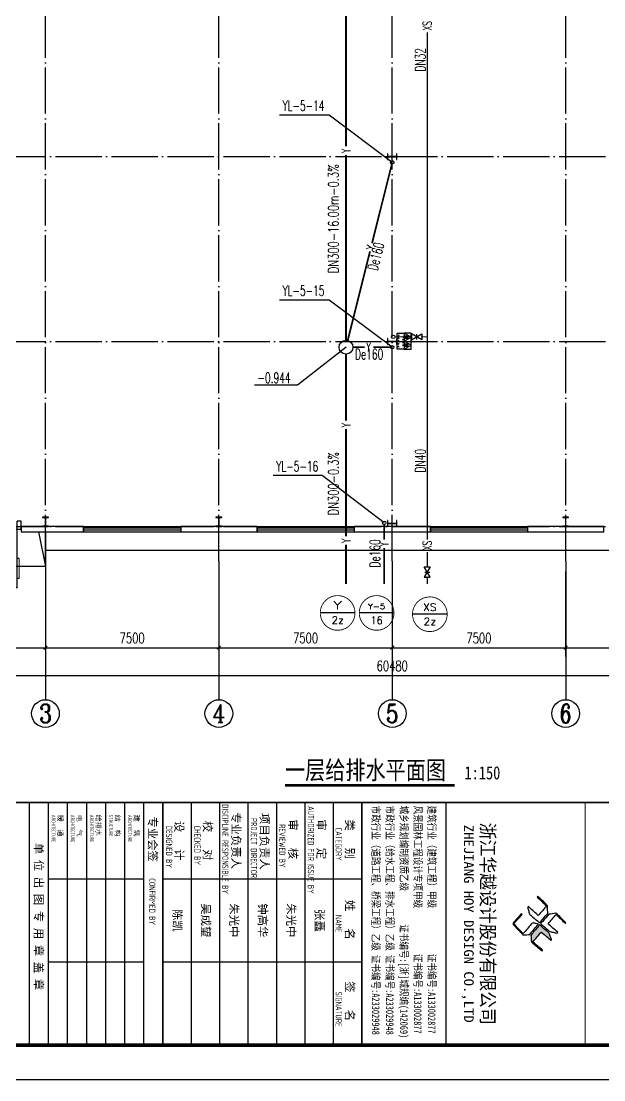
# Model space of a CAD drawing. Extents: x 14033796 to 29392202, y -1365078 to -465345.
# Drawn here: x 14709916 to 14735116, y -730593 to -684783 of the extents above; entities that cross this region are included whole.
import ezdxf
from ezdxf.enums import TextEntityAlignment as Align

# ---------------------------------------------------------------- set-up
doc = ezdxf.new("R2010")
doc.units = 0
doc.header["$LTSCALE"] = 1000
doc.header["$MEASUREMENT"] = 0
doc.linetypes.add('DOTE', pattern=[2.42, 2, -0.2, 0.02, -0.2])
for name, color, linetype in [('AXIS', 3, 'Continuous'), ('AXIS_TEXT', 7, 'Continuous'), ('COLUMN', 2, 'Continuous'), ('DIM_SYMB', 3, 'Continuous'), ('DIM_消防', 3, 'Continuous'), ('DIM_雨水', 3, 'Continuous'), ('DOTE', 8, 'DOTE'), ('EQUIP_消防', 7, 'Continuous'), ('PIPE-消防', 1, 'Continuous'), ('PIPE-雨水', 4, 'Continuous'), ('PUB_TEXT', 7, 'Continuous'), ('PUB_TITLE', 4, 'Continuous'), ('TEXT_消防', 7, 'Continuous'), ('TEXT_雨水', 7, 'Continuous'), ('TK', 4, 'Continuous'), ('TWT_LEAD', 3, 'Continuous'), ('TWT_TEXT', 7, 'Continuous'), ('VALVE_消防', 7, 'Continuous'), ('VPIPE-消防', 1, 'Continuous'), ('VPIPE-雨水', 4, 'Continuous'), ('WALL-PARAPET', 6, 'Continuous'), ('WELL_雨水', 4, 'Continuous'), ('WINDOW', 4, 'Continuous')]:
    doc.layers.add(name, color=color, linetype=linetype)
doc.styles.add('-宋体', font='', dxfattribs={"width": 0.8})
doc.styles.add('_TCH_AXIS', font='COMPLEX', dxfattribs={"bigfont": 'GBCBIG'})
doc.styles.add('_TCH_DIM', font='SIMPLEX', dxfattribs={"bigfont": 'GBCBIG'})
doc.styles.add('_TCH_DIM_T3', font='SIMPLEX', dxfattribs={"width": 0.705882, "bigfont": 'GBCBIG'})
doc.styles.add('_TWT_CIRCLE', font='COMPLEX', dxfattribs={"width": 1.1, "height": 3, "bigfont": 'HZTXT'})
doc.styles.add('_TWT_PIPEDN', font='SIMPLEX', dxfattribs={"width": 0.8, "height": 3, "bigfont": 'HZTXT'})
doc.styles.add('_TWT_PIPETEXT', font='COMPLEX', dxfattribs={"width": 0.8, "height": 2.5, "bigfont": 'HZTXT'})
doc.styles.add('_TWT_SERIAL', font='COMPLEX', dxfattribs={"width": 0.8, "height": 3, "bigfont": 'HZTXT'})
doc.styles.add('COMPLEX', font='COMPLEX')
doc.styles.add('HT', font='simhei.ttf', dxfattribs={"width": 0.8})
doc.styles.add('TSSD_REIN', font='tssdeng.shx', dxfattribs={"width": 0.7, "bigfont": 'tssdchn.shx'})
doc.styles.add('YAYA', font='', dxfattribs={"width": 0.8, "height": 1})
doc.styles.add('图签宋体', font='', dxfattribs={"height": 300})
doc.styles.add('图签黑体', font='simhei.ttf', dxfattribs={"height": 550})
doc.styles.get('-宋体').set_extended_font_data('SimSun')
doc.styles.get('YAYA').set_extended_font_data('SimSun')
doc.styles.get('图签宋体').set_extended_font_data('NSimSun')
doc.dimstyles.new('_TCH_ARCH&&150', dxfattribs={"dimtxt": 446.25, "dimasz": 150, "dimexe": 375, "dimexo": 450, "dimgap": 189.375, "dimtad": 1, "dimdec": 0, "dimzin": 0, "dimdsep": 46, "dimtxsty": '_TCH_DIM_T3', "dimblk": 'ARCHTICK', "dimcen": 0.09, "dimclrt": 7, "dimazin": 2, "dimtfac": 1, "dimtdec": 0, "dimtix": 1, "dimtmove": 2, "dimatfit": 3, "dimfxl": 0, "dimtolj": 1, "dimtzin": 0, "dimarcsym": 0})

# ---------------------------------------------------------------- blocks, each defined once
blk = doc.blocks.new('A$C797E1D2B')
at = {"layer": 'COLUMN'}
h = blk.add_hatch(color=256, dxfattribs=at)
h.paths.add_polyline_path([(125, 400), (250, 400), (250, 388), (130, 388), (130, 200), (125, 200)])
h.paths.add_polyline_path([(0, 400), (125, 400), (125, 200), (120, 200), (120, 388), (0, 388)])
h.paths.add_polyline_path([(0, 12), (120, 12), (120, 200), (125, 200), (125, 0), (0, 0)])
h.paths.add_polyline_path([(125, 200), (130, 200), (130, 12), (250, 12), (250, 0), (125, 0)])
blk.add_lwpolyline([(250, 0), (250, 12), (130, 12), (130, 388), (250, 388), (250, 400), (0, 400), (0, 388), (120, 388), (120, 12), (0, 12), (0, 0)], close=True, dxfattribs=at)
blk = doc.blocks.new('消防软管卷盘')
blk.add_lwpolyline([(4963954, 151899), (4963954, 150312), (4964641, 150312), (4964641, 151899)], close=True)
for points, const_width in [([(4964134, 151704), (4964482, 151704)], 1), ([(4964134, 151566), (4964482, 151566)], 1), ([(4964134, 151428), (4964482, 151428)], 1), ([(4964134, 151290), (4964482, 151290)], 1), ([(4964134, 151152), (4964482, 151152)], 1), ([(4964134, 151014), (4964482, 151014)], 0.1), ([(4964134, 150876), (4964482, 150876)], 1), ([(4964134, 150738), (4964482, 150738)], 1), ([(4964150, 150600), (4964499, 150600)], 1), ([(4964150, 150462), (4964499, 150462)], 1)]:
    blk.add_lwpolyline(points, dxfattribs=dict(const_width=const_width))
for centre, start, end in [((4964134, 151636), 90, 270), ((4964134, 151360), 90, 270), ((4964134, 151084), 90, 270), ((4964134, 150808), 90, 270), ((4964482, 151498), 270, 90), ((4964482, 151222), 270, 90), ((4964482, 150946), 270, 90), ((4964499, 150670), 270, 90), ((4964150, 150532), 90, 270)]:
    blk.add_arc(centre, 69, start, end)
blk = doc.blocks.new('$TwtSys$00000546')
h = blk.add_hatch()
h.set_pattern_fill('ANSI31', color=256, scale=200, style=0)
h.set_pattern_definition([(45, (-38543.802, -6670.83), (-17.67767, 17.67767), [])])
h.paths.add_polyline_path([(-65, 174), (65, 174), (65, 44), (-65, 44)])
for points in [[(0, 344), (-198, 0), (198, 0)], [(-65, 174), (65, 174), (65, 44), (-65, 44)]]:
    blk.add_lwpolyline(points, close=True)
blk = doc.blocks.new('92623')
blk.add_lwpolyline([(8910066, 83014), (8909273, 83014), (8909273, 82670), (8910066, 82670)], close=True)
at = {"xscale": -0.5, "yscale": 0.5, "zscale": 0.5, "rotation": 89.99999999998747}
blk.add_blockref('消防软管卷盘', (8985223, 2565334), dxfattribs=at)
at = {"layer": 'EQUIP_消防', "rotation": 180}
for p in [(8909471, 83014), (8909868, 83014)]:
    blk.add_blockref('$TwtSys$00000546', p, dxfattribs=at)
blk = doc.blocks.new('A$C053D6479')
at = {"layer": 'PUB_TITLE'}
h = blk.add_hatch(color=256, dxfattribs=at)
h.dxf.hatch_style = 1
edge = h.paths.add_edge_path()
edge.add_spline(control_points=[(1026, 827), (1105, 920), (1188, 1008), (1266, 1102)], knot_values=[13, 13, 13, 13, 14, 14, 14, 14], degree=3, periodic=0)
edge.add_spline(control_points=[(1266, 1102), (1258, 1111), (1249, 1119), (1239, 1116)], knot_values=[12, 12, 12, 12, 13, 13, 13, 13], degree=3, periodic=0)
edge.add_spline(control_points=[(1239, 1116), (1210, 1107), (1179, 1092), (1144, 1077)], knot_values=[11, 11, 11, 11, 12, 12, 12, 12], degree=3, periodic=0)
edge.add_spline(control_points=[(1144, 1077), (1109, 1063), (1069, 1053), (1047, 1038)], knot_values=[10, 10, 10, 10, 11, 11, 11, 11], degree=3, periodic=0)
edge.add_spline(control_points=[(1047, 1038), (1028, 1026), (1007, 992), (991, 972)], knot_values=[9, 9, 9, 9, 10, 10, 10, 10], degree=3, periodic=0)
edge.add_spline(control_points=[(991, 972), (942, 913), (899, 868), (849, 810)], knot_values=[8, 8, 8, 8, 9, 9, 9, 9], degree=3, periodic=0)
edge.add_spline(control_points=[(849, 810), (842, 801), (822, 776), (822, 775)], knot_values=[7, 7, 7, 7, 8, 8, 8, 8], degree=3, periodic=0)
edge.add_spline(control_points=[(822, 775), (823, 771), (848, 752), (859, 744)], knot_values=[6, 6, 6, 6, 7, 7, 7, 7], degree=3, periodic=0)
edge.add_spline(control_points=[(859, 744), (949, 670), (1035, 592), (1122, 521)], knot_values=[5, 5, 5, 5, 6, 6, 6, 6], degree=3, periodic=0)
edge.add_spline(control_points=[(1122, 521), (1153, 527), (1185, 530), (1217, 533)], knot_values=[4, 4, 4, 4, 5, 5, 5, 5], degree=3, periodic=0)
edge.add_spline(control_points=[(1217, 533), (1246, 535), (1293, 532), (1316, 542)], knot_values=[3, 3, 3, 3, 4, 4, 4, 4], degree=3, periodic=0)
edge.add_spline(control_points=[(1316, 542), (1327, 547), (1338, 565), (1349, 579)], knot_values=[2, 2, 2, 2, 3, 3, 3, 3], degree=3, periodic=0)
edge.add_spline(control_points=[(1349, 579), (1423, 670), (1507, 759), (1572, 848)], knot_values=[1, 1, 1, 1, 2, 2, 2, 2], degree=3, periodic=0)
edge.add_spline(control_points=[(1572, 848), (1564, 852), (1561, 861), (1551, 862)], knot_values=[0, 0, 0, 0, 1, 1, 1, 1], degree=3, periodic=0)
edge.add_spline(control_points=[(1551, 862), (1469, 769), (1393, 671), (1310, 579)], knot_values=[15, 15, 15, 15, 16, 16, 16, 16], degree=3, periodic=0)
edge.add_spline(control_points=[(1310, 579), (1216, 662), (1118, 742), (1026, 827)], knot_values=[14, 14, 14, 14, 15, 15, 15, 15], degree=3, periodic=0)
at = {"layer": 'TK'}
for points, knots in [([(1031, 1298), (1066, 1286), (1054, 1262), (1045, 1224), (1036, 1188), (1031, 1158), (1024, 1121), (1020, 1104), (1017, 1085), (1012, 1071), (1004, 1052), (976, 1026), (956, 1003), (906, 946), (866, 899), (814, 839), (806, 829), (789, 806), (787, 806), (777, 804), (728, 856), (719, 864), (651, 922), (580, 978), (514, 1036), (509, 1106), (488, 1176), (479, 1247), (570, 1343), (663, 1436), (758, 1526), (764, 1523), (768, 1518), (774, 1515), (693, 1422), (599, 1343), (520, 1249), (607, 1171), (698, 1096), (789, 1021), (874, 1109), (950, 1206), (1031, 1298)], [0, 0, 0, 0, 1, 1, 1, 2, 2, 2, 3, 3, 3, 4, 4, 4, 5, 5, 5, 6, 6, 6, 7, 7, 7, 8, 8, 8, 9, 9, 9, 10, 10, 10, 11, 11, 11, 12, 12, 12, 13, 13, 13, 14, 14, 14, 14]), ([(555, 949), (624, 891), (699, 833), (760, 773), (689, 691), (614, 604), (539, 517), (529, 505), (516, 487), (506, 482), (492, 475), (469, 472), (452, 467), (416, 456), (383, 448), (342, 438), (323, 433), (297, 422), (293, 440), (291, 452), (313, 470), (322, 480), (400, 566), (477, 652), (553, 736), (460, 815), (366, 894), (270, 970), (183, 883), (101, 791), (16, 703), (-18, 714), (9, 735), (28, 755), (103, 838), (192, 930), (266, 1005), (319, 1009), (387, 1005), (442, 1007), (456, 1008), (472, 1011), (485, 1007), (507, 1000), (534, 967), (555, 949)], [0, 0, 0, 0, 1, 1, 1, 2, 2, 2, 3, 3, 3, 4, 4, 4, 5, 5, 5, 6, 6, 6, 7, 7, 7, 8, 8, 8, 9, 9, 9, 10, 10, 10, 11, 11, 11, 12, 12, 12, 13, 13, 13, 14, 14, 14, 15, 15, 15, 15]), ([(1551, 862), (1561, 861), (1564, 852), (1572, 848), (1507, 759), (1423, 670), (1349, 579), (1338, 565), (1327, 547), (1316, 542), (1293, 532), (1246, 535), (1217, 533), (1185, 530), (1153, 527), (1122, 521), (1035, 592), (949, 670), (859, 744), (848, 752), (823, 771), (822, 775), (822, 776), (842, 801), (849, 810), (899, 868), (942, 913), (991, 972), (1007, 992), (1028, 1026), (1047, 1038), (1069, 1053), (1109, 1063), (1144, 1077), (1179, 1092), (1210, 1107), (1239, 1116), (1249, 1119), (1258, 1111), (1266, 1102), (1188, 1008), (1105, 920), (1026, 827), (1118, 742), (1216, 662), (1310, 579), (1393, 671), (1469, 769), (1551, 862)], [0, 0, 0, 0, 1, 1, 1, 2, 2, 2, 3, 3, 3, 4, 4, 4, 5, 5, 5, 6, 6, 6, 7, 7, 7, 8, 8, 8, 9, 9, 9, 10, 10, 10, 11, 11, 11, 12, 12, 12, 13, 13, 13, 14, 14, 14, 15, 15, 15, 16, 16, 16, 16]), ([(1097, 490), (1100, 425), (1106, 361), (1107, 294), (1018, 207), (925, 121), (830, 33), (818, 21), (800, 0), (787, 0), (768, -1), (725, 49), (712, 60), (662, 103), (616, 143), (568, 186), (545, 207), (518, 224), (499, 250), (501, 259), (511, 261), (516, 267), (609, 192), (696, 111), (785, 33), (883, 118), (977, 208), (1070, 298), (992, 373), (892, 456), (803, 534), (791, 544), (768, 561), (766, 569), (761, 588), (776, 634), (780, 655), (785, 690), (788, 721), (795, 746), (897, 661), (998, 576), (1097, 490)], [0, 0, 0, 0, 1, 1, 1, 2, 2, 2, 3, 3, 3, 4, 4, 4, 5, 5, 5, 6, 6, 6, 7, 7, 7, 8, 8, 8, 9, 9, 9, 10, 10, 10, 11, 11, 11, 12, 12, 12, 13, 13, 13, 14, 14, 14, 14])]:
    blk.add_open_spline(points, degree=3, knots=knots, dxfattribs=at)
blk = doc.blocks.new('GeYuanFrame_42705131', base_point=(20.09, 4.53))
at = {"layer": 'PUB_TITLE'}
for points in [[(1013.09, 235.33), (1013.09, 292.73)], [(1037.09, 235.33), (1037.09, 292.73)], [(1013.09, 202.33), (1013.09, 229.83)], [(1037.09, 202.33), (1037.09, 229.83)]]:
    blk.add_lwpolyline(points, dxfattribs=at)
at = {"layer": 'TK'}
for p, q in [((991.09, 316.93), (1061.09, 316.93)), ((991.09, 284.53), (1061.09, 284.53)), ((991.09, 276.33), (1061.09, 276.33)), ((991.09, 268.13), (1061.09, 268.13)), ((991.09, 259.93), (1061.09, 259.93)), ((991.09, 251.73), (1061.09, 251.73)), ((991.09, 243.53), (1061.09, 243.53)), ((991.09, 235.33), (1061.09, 235.33)), ((991.09, 235.33), (1061.09, 235.33))]:
    blk.add_line(p, q, dxfattribs=at)
blk.add_lwpolyline([(20.09, 4.53), (20.09, 598.53), (1071.09, 598.53), (1071.09, 4.53)], close=True, dxfattribs=at)
at = {"layer": 'TK', "const_width": 1}
blk.add_lwpolyline([(45.09, 588.53), (1061.09, 588.53), (1061.09, 14.53), (45.09, 14.53)], close=True, dxfattribs=at)
at = {"layer": 'TK'}
for points, const_width in [([(991.09, 588.53), (991.09, 14.53)], 0.4), ([(991.09, 357.14), (1061.09, 357.14)], 0.35), ([(991.09, 292.73), (1061.09, 292.73)], 0.35), ([(991.09, 292.73), (1061.09, 292.73)], 0.35), ([(991.09, 235.33), (1061.09, 235.33)], 0.35), ([(991.09, 202.33), (1061.09, 202.33)], 0.35)]:
    blk.add_lwpolyline(points, dxfattribs=dict(at, const_width=const_width))
for points in [[(991.09, 292.73), (1061.09, 292.73)], [(991.09, 235.33), (1061.09, 235.33)], [(991.09, 229.83), (1061.09, 229.83)], [(991.09, 224.33), (1061.09, 224.33)], [(991.09, 218.83), (1061.09, 218.83)], [(991.09, 213.33), (1061.09, 213.33)], [(991.09, 207.83), (1061.09, 207.83)], [(991.09, 202.33), (1061.09, 202.33)], [(991.09, 196.83), (1061.09, 196.83)]]:
    blk.add_lwpolyline(points, dxfattribs=at)
at = {"layer": 'PUB_TITLE', "xscale": 0.01000000000021828, "yscale": 0.01000000000021828, "zscale": 0.01}
blk.add_blockref('A$C053D6479', (1018.19, 336.27), dxfattribs=at)
at = {"layer": 'TK'}
for s, height, style, width, p in [('浙江华越设计股份有限公司', 3.96, 'HT', 0.9, (1026.07, 329.16)), ('ZHEJIANG HOY DESIGN CO.,LTD', 2.8, '图签黑体', 1.11, (1026.06, 323.29))]:
    blk.add_text(s, height=height, dxfattribs=dict(at, style=style, width=width)).set_placement(p, align=Align.MIDDLE)
for s, height, style, width, p in [('建筑行业（建筑工程）甲级           证书编号:A133002877', 2.2, '-宋体', 0.8, (992, 311.83)), ('风景园林工程设计专项甲级           证书编号:A133002877', 2.2, '-宋体', 0.8, (992, 307.81)), ('城乡规划编制资质乙级        证书编号:[浙]城规编(142069)', 2.2, '-宋体', 0.8, (992, 303.82)), ('市政行业（给水工程、排水工程）乙级 证书编号:A233029948', 2.2, '-宋体', 0.8, (992, 299.74)), ('市政行业（道路工程、桥梁工程）乙级 证书编号:A233029948', 2.2, '-宋体', 0.8, (992, 295.69)), ('CATEGORY', 1.8, 'TSSD_REIN', 0.7, (998.32, 285.17)), ('NAME', 1.8, 'TSSD_REIN', 0.7, (1023.51, 285.17)), ('SIGNATURE', 1.8, 'TSSD_REIN', 0.7, (1045.66, 285.17)), ('AUTHORIZED FOR ISSUE BY', 1.8, 'TSSD_REIN', 0.7, (992.12, 277.17)), ('REVIEWED BY', 1.8, 'TSSD_REIN', 0.7, (997.36, 268.91)), ('PROJECT DIRECTOR', 1.8, 'TSSD_REIN', 0.7, (995.55, 260.74)), ('DISCIPLINE RESPONSIBLE BY', 1.8, 'TSSD_REIN', 0.7, (991.57, 252.48)), ('CHECKED BY', 1.8, 'TSSD_REIN', 0.7, (997.75, 244.44)), ('DESIGNED BY', 1.8, 'TSSD_REIN', 0.7, (997.76, 236.27)), ('CONFIRMED BY', 1.8, 'TSSD_REIN', 0.7, (1012.94, 231.42)), ('ARCHITECTURE', 1.08, 'TSSD_REIN', 0.7, (994.65, 225.34)), ('STRUCTURE', 1.08, 'TSSD_REIN', 0.7, (994.65, 219.84)), ('ARCHITECTURE', 1.08, 'TSSD_REIN', 0.7, (994.65, 214.34)), ('ARCHITECTURE', 1.08, 'TSSD_REIN', 0.7, (994.65, 208.84)), ('ARCHITECTURE', 1.08, 'TSSD_REIN', 0.7, (994.65, 203.34))]:
    blk.add_text(s, height=height, dxfattribs=dict(at, style=style, width=width)).set_placement(p)
at = {"layer": 'TK', "style": '图签宋体'}
for s, height, p in [('类   别', 2.4, (995.97, 288.09)), ('姓   名', 2.4, (1019.2, 288.09)), ('签   名', 2.4, (1042.68, 288.09)), ('审   定', 2.4, (995.97, 279.89)), ('审   核', 2.4, (995.97, 271.69)), ('项目负责人', 2.4, (994.13, 263.49)), ('专业负责人', 2.4, (993.89, 255.29)), ('校   对', 2.4, (996.38, 247.09)), ('设   计', 2.4, (996.36, 238.89)), ('专业会签', 2.4, (995.12, 231.24)), ('建  筑', 1.44, (994.61, 227.11)), ('结  构', 1.44, (994.61, 221.61)), ('给排水', 1.44, (994.61, 216.11)), ('电  气', 1.44, (994.61, 210.61)), ('暖  通', 1.44, (994.61, 205.11)), ('单 位 出 图 专 用 章 盖 章', 2.4, (1002.72, 198.35))]:
    blk.add_text(s, height=height, dxfattribs=at).set_placement(p)
at = {"layer": 'TK', "char_height": 2.4, "width": 24, "attachment_point": 5, "style": '图签宋体'}
for s, insert in [('张矗', (1025.09, 280.4)), ('朱光中', (1025.09, 272.23)), ('钟高华', (1025.09, 264.03)), ('朱光中', (1025.09, 255.76)), ('吴成望', (1025.09, 247.63)), ('陈凯', (1025.09, 239.43))]:
    blk.add_mtext(s, dxfattribs=dict(at, insert=insert))
blk = doc.blocks.new('$DorLib2D$00000011')
for p, q in [((-0.4667, 0.4709), (-0.4667, -0.0625)), ((-0.4667, 0.4709), (-0.4333, 0.4709)), ((-0.4333, 0.4709), (-0.4333, 0.0042)), ((0.4333, 0.4709), (0.4333, 0.0042)), ((0.4667, 0.4709), (0.4333, 0.4709)), ((0.4667, 0.4709), (0.4667, -0.0625)), ((-0.4833, 0.3962), (-0.4667, 0.3962)), ((-0.4167, 0.3962), (-0.4333, 0.3962)), ((0.4167, 0.3962), (0.4333, 0.3962)), ((0.4833, 0.3962), (0.4667, 0.3962)), ((-0.4833, 0.2346), (-0.4667, 0.2346)), ((-0.4167, 0.2346), (-0.4333, 0.2346)), ((0.4167, 0.2346), (0.4333, 0.2346)), ((0.4833, 0.2346), (0.4667, 0.2346)), ((-0.5, 0.0042), (-0.4333, 0.0042)), ((-0.5, 0.0042), (-0.5, -0.0625)), ((0.5, 0.0042), (0.4333, 0.0042)), ((0.5, 0.0042), (0.5, -0.0625)), ((-0.5, -0.0625), (-0.4667, -0.0625)), ((0.5, -0.0625), (0.4667, -0.0625))]:
    blk.add_line(p, q)
at = {"lineweight": 13}
for p, q in [((-0.4833, 0.3962), (-0.4833, 0.2346)), ((-0.4167, 0.3962), (-0.4167, 0.2346)), ((0.4167, 0.3962), (0.4167, 0.2346)), ((0.4833, 0.3962), (0.4833, 0.2346))]:
    blk.add_line(p, q, dxfattribs=at)
for centre, start, end in [((-0.4667, 0.0042), 0, 85.90396), ((0.4667, 0.0042), 94.09604, 180)]:
    blk.add_arc(centre, 0.4667, start, end, dxfattribs=at)
blk = doc.blocks.new('$TCHSYS$WIN2D')
for p, q in [((-0.5, 0.5), (0.5, 0.5)), ((-0.5, 0.5), (-0.5, -0.5)), ((0.5, 0.5), (0.5, -0.5)), ((0.5, 0.167), (-0.5, 0.167)), ((0.5, -0.167), (-0.5, -0.167)), ((-0.5, -0.5), (0.5, -0.5))]:
    blk.add_line(p, q)
blk = doc.blocks.new('_AXISO')
blk.add_circle((0, 0), 0.5)
at = {"layer": 'AXIS_TEXT', "style": 'COMPLEX', "width": 1.041667}
blk.add_attdef('A', text='', height=0.56, dxfattribs=at).set_placement((-0.25, -0.28), (0.25, -0.28), align=Align.FIT)
blk = doc.blocks.new('_ArchTick')
at = {"color": 0, "linetype": 'ByBlock', "const_width": 0.4}
blk.add_lwpolyline([(-0.5, -0.5), (0.5, 0.5)], dxfattribs=at)
blk = doc.blocks.new('*D63')
at = {"layer": 'AXIS', "color": 0, "lineweight": -2}
for p, q in [((14695726, -708593), (14695726, -713468)), ((14756206, -708593), (14756206, -713468)), ((14695726, -713093), (14756206, -713093))]:
    blk.add_line(p, q, dxfattribs=at)
at = {"layer": 'Defpoints', "color": 0}
for p in [(14695726, -708143), (14756206, -708143), (14756206, -713093)]:
    blk.add_point(p, dxfattribs=at)
at = {"layer": 'AXIS', "color": 0, "lineweight": -2, "xscale": 150, "yscale": 150, "zscale": 150, "rotation": 180}
blk.add_blockref('_ArchTick', (14695726, -713093), dxfattribs=at)
at = {"layer": 'AXIS', "color": 0, "lineweight": -2, "xscale": 150, "yscale": 150, "zscale": 150}
blk.add_blockref('_ArchTick', (14756206, -713093), dxfattribs=at)
at = {"layer": 'AXIS', "color": 7, "insert": (14725966, -712680), "char_height": 446.2, "attachment_point": 5, "style": '_TCH_DIM_T3'}
blk.add_mtext('\\A1;60480', dxfattribs=at)
blk = doc.blocks.new('*D66')
at = {"layer": 'AXIS', "color": 0, "lineweight": -2}
for p, q in [((14703466, -708593), (14703466, -712268)), ((14710966, -708593), (14710966, -712268)), ((14703466, -711893), (14710966, -711893))]:
    blk.add_line(p, q, dxfattribs=at)
at = {"layer": 'Defpoints', "color": 0}
for p in [(14703466, -708143), (14710966, -708143), (14710966, -711893)]:
    blk.add_point(p, dxfattribs=at)
at = {"layer": 'AXIS', "color": 0, "lineweight": -2, "xscale": 150, "yscale": 150, "zscale": 150, "rotation": 180}
blk.add_blockref('_ArchTick', (14703466, -711893), dxfattribs=at)
at = {"layer": 'AXIS', "color": 0, "lineweight": -2, "xscale": 150, "yscale": 150, "zscale": 150}
blk.add_blockref('_ArchTick', (14710966, -711893), dxfattribs=at)
at = {"layer": 'AXIS', "color": 7, "insert": (14707216, -711480), "char_height": 446.2, "attachment_point": 5, "style": '_TCH_DIM_T3'}
blk.add_mtext('\\A1;7500', dxfattribs=at)
blk = doc.blocks.new('*D67')
at = {"layer": 'AXIS', "color": 0, "lineweight": -2}
for p, q in [((14710966, -708593), (14710966, -712268)), ((14718466, -708593), (14718466, -712268)), ((14710966, -711893), (14718466, -711893))]:
    blk.add_line(p, q, dxfattribs=at)
at = {"layer": 'Defpoints', "color": 0}
for p in [(14710966, -708143), (14718466, -708143), (14718466, -711893)]:
    blk.add_point(p, dxfattribs=at)
at = {"layer": 'AXIS', "color": 0, "lineweight": -2, "xscale": 150, "yscale": 150, "zscale": 150, "rotation": 180}
blk.add_blockref('_ArchTick', (14710966, -711893), dxfattribs=at)
at = {"layer": 'AXIS', "color": 0, "lineweight": -2, "xscale": 150, "yscale": 150, "zscale": 150}
blk.add_blockref('_ArchTick', (14718466, -711893), dxfattribs=at)
at = {"layer": 'AXIS', "color": 7, "insert": (14714716, -711480), "char_height": 446.2, "attachment_point": 5, "style": '_TCH_DIM_T3'}
blk.add_mtext('\\A1;7500', dxfattribs=at)
blk = doc.blocks.new('*D68')
at = {"layer": 'AXIS', "color": 0, "lineweight": -2}
for p, q in [((14718466, -708593), (14718466, -712268)), ((14725966, -708593), (14725966, -712268)), ((14718466, -711893), (14725966, -711893))]:
    blk.add_line(p, q, dxfattribs=at)
at = {"layer": 'Defpoints', "color": 0}
for p in [(14718466, -708143), (14725966, -708143), (14725966, -711893)]:
    blk.add_point(p, dxfattribs=at)
at = {"layer": 'AXIS', "color": 0, "lineweight": -2, "xscale": 150, "yscale": 150, "zscale": 150, "rotation": 180}
blk.add_blockref('_ArchTick', (14718466, -711893), dxfattribs=at)
at = {"layer": 'AXIS', "color": 0, "lineweight": -2, "xscale": 150, "yscale": 150, "zscale": 150}
blk.add_blockref('_ArchTick', (14725966, -711893), dxfattribs=at)
at = {"layer": 'AXIS', "color": 7, "insert": (14722216, -711480), "char_height": 446.2, "attachment_point": 5, "style": '_TCH_DIM_T3'}
blk.add_mtext('\\A1;7500', dxfattribs=at)
blk = doc.blocks.new('*D69')
at = {"layer": 'AXIS', "color": 0, "lineweight": -2}
for p, q in [((14725966, -708593), (14725966, -712268)), ((14733466, -708593), (14733466, -712268)), ((14725966, -711893), (14733466, -711893))]:
    blk.add_line(p, q, dxfattribs=at)
at = {"layer": 'Defpoints', "color": 0}
for p in [(14725966, -708143), (14733466, -708143), (14733466, -711893)]:
    blk.add_point(p, dxfattribs=at)
at = {"layer": 'AXIS', "color": 0, "lineweight": -2, "xscale": 150, "yscale": 150, "zscale": 150, "rotation": 180}
blk.add_blockref('_ArchTick', (14725966, -711893), dxfattribs=at)
at = {"layer": 'AXIS', "color": 0, "lineweight": -2, "xscale": 150, "yscale": 150, "zscale": 150}
blk.add_blockref('_ArchTick', (14733466, -711893), dxfattribs=at)
at = {"layer": 'AXIS', "color": 7, "insert": (14729716, -711480), "char_height": 446.2, "attachment_point": 5, "style": '_TCH_DIM_T3'}
blk.add_mtext('\\A1;7500', dxfattribs=at)
blk = doc.blocks.new('*D70')
at = {"layer": 'AXIS', "color": 0, "lineweight": -2}
for p, q in [((14733466, -708593), (14733466, -712268)), ((14740966, -708593), (14740966, -712268)), ((14733466, -711893), (14740966, -711893))]:
    blk.add_line(p, q, dxfattribs=at)
at = {"layer": 'Defpoints', "color": 0}
for p in [(14733466, -708143), (14740966, -708143), (14740966, -711893)]:
    blk.add_point(p, dxfattribs=at)
at = {"layer": 'AXIS', "color": 0, "lineweight": -2, "xscale": 150, "yscale": 150, "zscale": 150, "rotation": 180}
blk.add_blockref('_ArchTick', (14733466, -711893), dxfattribs=at)
at = {"layer": 'AXIS', "color": 0, "lineweight": -2, "xscale": 150, "yscale": 150, "zscale": 150}
blk.add_blockref('_ArchTick', (14740966, -711893), dxfattribs=at)
at = {"layer": 'AXIS', "color": 7, "insert": (14737216, -711480), "char_height": 446.2, "attachment_point": 5, "style": '_TCH_DIM_T3'}
blk.add_mtext('\\A1;7500', dxfattribs=at)
blk = doc.blocks.new('$TWTSYS$00000187')
blk.add_circle((0, 0, 0), 0.5)
blk = doc.blocks.new('$VALVE$00000296')
for points in [[(-125, 72), (-125, -72), (125, 72), (125, -72), (-125, 72)], [(0, 60), (0, -64)]]:
    blk.add_lwpolyline(points)
for p in [(-125, 0), (125, 0)]:
    blk.add_point(p)

msp = doc.modelspace()

# ---------------------------------------------------------------- linework, layer by layer
at = {"color": 8, "ltscale": 0.5}
msp.add_line((14710666.1, -706882.5), (14710966.1, -708382.5), dxfattribs=at)
for points in [[(14710966.1, -706882.5), (14710966.1, -708382.5), (14703466.1, -708382.5), (14703466.1, -706882.5)], [(14740966.1, -707682.5), (14710966.1, -707682.5)]]:
    msp.add_lwpolyline(points, dxfattribs=at)
at = {"layer": 'AXIS'}
for p, q in [((14710966.1, -708142.5), (14710966.1, -714142.5)), ((14718466.1, -708142.5), (14718466.1, -714142.5)), ((14725966.1, -708142.5), (14725966.1, -714142.5)), ((14733466.1, -708142.5), (14733466.1, -714142.5))]:
    msp.add_line(p, q, dxfattribs=at)
at = {"layer": 'DIM_SYMB', "const_width": 105}
msp.add_lwpolyline([(14721328.6, -717850.9), (14728669.8, -717850.9)], dxfattribs=at)
at = {"layer": 'DIM_消防'}
for p, q in [((14724352.7, -710389.3), (14722852.7, -710389.3)), ((14726039.2, -710389.3), (14724539.2, -710389.3)), ((14728341, -710444.8), (14726841, -710444.8))]:
    msp.add_line(p, q, dxfattribs=at)
at = {"layer": 'DIM_消防', "const_width": 37.5}
for points in [[(14724352.7, -710389.3, 1), (14722852.7, -710389.3, 1)], [(14726039.2, -710389.3, 1), (14724539.2, -710389.3, 1)], [(14728341, -710444.8, 1), (14726841, -710444.8, 1)]]:
    msp.add_lwpolyline(points, format="xyb", close=True, dxfattribs=at)
at = {"layer": 'DIM_雨水'}
for p, q in [((14723235.7, -688848.8), (14721084.5, -688848.8)), ((14725966.1, -690892.5, 3000), (14723235.7, -688848.8)), ((14723235.7, -696848.8, 3000), (14721084.5, -696848.8, 3000)), ((14725966.1, -698892.5, 6000), (14723235.7, -696848.8, 3000)), ((14722940.4, -704448.8), (14720816.6, -704448.8)), ((14725615.7, -706492.5), (14722940.4, -704448.8))]:
    msp.add_line(p, q, dxfattribs=at)
at = {"layer": 'DOTE'}
for p, q in [((14710966.1, -708142.5), (14710966.1, -585142.5)), ((14718466.1, -708142.5), (14718466.1, -585142.5)), ((14725966.1, -708142.5), (14725966.1, -585142.5)), ((14733466.1, -708142.5), (14733466.1, -585142.5)), ((14694466.1, -690642.5), (14757466.1, -690642.5)), ((14694466.1, -698642.5), (14757466.1, -698642.5)), ((14694466.1, -706642.5), (14757466.1, -706642.5))]:
    msp.add_line(p, q, dxfattribs=at)
at = {"layer": 'PIPE-消防', "linetype": 'Continuous', "ltscale": 0.75, "const_width": 52.5}
for points in [[(14727479.3, -685266.7), (14727479.3, -698440.5)], [(14726082.1, -698440.5), (14726791.4, -698440.5)], [(14727241.4, -698440.5), (14727479.3, -698440.5)], [(14727479.3, -698440.5), (14727479.3, -707213)], [(14727479.3, -707751.5), (14727479.3, -708393.1)], [(14727479.3, -708843.1), (14727479.3, -709132.4)]]:
    msp.add_lwpolyline(points, dxfattribs=at)
at = {"layer": 'PIPE-雨水', "linetype": 'Continuous', "ltscale": 0.75, "const_width": 75}
for points in [[(14723966.1, -683192.5), (14723966.1, -690200.4)], [(14723966.1, -690567.6), (14723966.1, -698592.5)], [(14725092.3, -694387.7), (14725948, -690965.3)], [(14724038.9, -698601.5), (14725003.3, -694743.9)], [(14723966.1, -699192.5), (14723966.1, -702066.3)], [(14723966.1, -702433.5), (14723966.1, -707067.4)], [(14725615.7, -706567.5), (14725615.7, -707217.2)], [(14723966.1, -707434.6), (14723966.1, -709132.4)], [(14725615.7, -707584.4), (14725615.7, -709132.4)]]:
    msp.add_lwpolyline(points, dxfattribs=at)
at = {"layer": 'PIPE-雨水', "linetype": 'Continuous', "ltscale": 1.5, "const_width": 75}
for points in [[(14724775, -698892.5), (14724266.1, -698892.5)], [(14725891.1, -698892.5), (14725142.1, -698892.5)]]:
    msp.add_lwpolyline(points, dxfattribs=at)
at = {"layer": 'TWT_LEAD'}
for p, q in [((14723966.1, -698892.5), (14721864.6, -700531.1)), ((14721864.6, -700531.1), (14720003.2, -700531.1))]:
    msp.add_line(p, q, dxfattribs=at)
at = {"layer": 'VPIPE-消防', "linetype": 'Continuous'}
msp.add_circle((14726007.1, -698440.5), 75, dxfattribs=at)
at = {"layer": 'VPIPE-雨水', "linetype": 'Continuous'}
for centre in [(14725966.1, -690892.5), (14725966.1, -698892.5), (14725615.7, -706492.5)]:
    msp.add_circle(centre, 75, dxfattribs=at)
at = {"layer": 'WALL-PARAPET'}
for p, q in [((14712616.1, -706642.5), (14709916.1, -706642.5)), ((14709916.1, -706642.5), (14709916.1, -706882.5)), ((14712616.1, -706882.5), (14712616.1, -706642.5)), ((14720116.1, -706642.5), (14716816.1, -706642.5)), ((14716816.1, -706642.5), (14716816.1, -706882.5)), ((14720116.1, -706882.5), (14720116.1, -706642.5)), ((14727616.1, -706642.5), (14724316.1, -706642.5)), ((14724316.1, -706642.5), (14724316.1, -706882.5)), ((14727616.1, -706882.5), (14727616.1, -706642.5)), ((14735116.1, -706642.5), (14731816.1, -706642.5)), ((14731816.1, -706642.5), (14731816.1, -706882.5)), ((14735116.1, -706882.5), (14735116.1, -706642.5)), ((14709916.1, -706882.5), (14712616.1, -706882.5)), ((14716816.1, -706882.5), (14720116.1, -706882.5)), ((14724316.1, -706882.5), (14727616.1, -706882.5)), ((14731816.1, -706882.5), (14735116.1, -706882.5))]:
    msp.add_line(p, q, dxfattribs=at)

# ---------------------------------------------------------------- block references
for name, p, xscale, yscale, zscale, rotation in [('GeYuanFrame_42705131', (14681416.1, -572942.5), 150, 150, 150, 270), ('92623', (14799699.3, -8556960.8), 0.882, 0.882, 0.882, 90)]:
    msp.add_blockref(name, p, dxfattribs=dict(xscale=xscale, yscale=yscale, zscale=zscale, rotation=rotation))
for p, rotation in [((14725766.1, -690517.5), 270), ((14725766.1, -698517.5), 270), ((14711091.1, -706242.5), 180), ((14718591.1, -706242.5), 180), ((14733591.1, -706242.5), 180), ((14725766.1, -706392.5), 270)]:
    msp.add_blockref('A$C797E1D2B', p, dxfattribs=dict(rotation=rotation))
at = {"layer": 'AXIS'}
ref = msp.add_blockref('_AXISO', (14710966.1, -714742.5), dxfattribs=dict(at, xscale=1200, yscale=1200, zscale=1200))
ref.add_attrib('A', '3', dxfattribs={"layer": 'AXIS_TEXT', "ltscale": 0.5, "height": 798.8, "style": '_TCH_AXIS'}).set_placement((14710699.9, -715141.9), (14711232.4, -715141.9), align=Align.FIT)
ref = msp.add_blockref('_AXISO', (14718466.1, -714742.5), dxfattribs=dict(at, xscale=1200, yscale=1200, zscale=1200))
ref.add_attrib('A', '4', dxfattribs={"layer": 'AXIS_TEXT', "ltscale": 0.5, "height": 781.2, "style": '_TCH_AXIS', "width": 0.9375}).set_placement((14718187.1, -715133.1), (14718745.1, -715133.1), align=Align.FIT)
ref = msp.add_blockref('_AXISO', (14725966.1, -714742.5), dxfattribs=dict(at, xscale=1200, yscale=1200, zscale=1200))
ref.add_attrib('A', '5', dxfattribs={"layer": 'AXIS_TEXT', "ltscale": 0.5, "height": 798.8, "style": '_TCH_AXIS'}).set_placement((14725699.9, -715141.9), (14726232.4, -715141.9), align=Align.FIT)
ref = msp.add_blockref('_AXISO', (14733466.1, -714742.5), dxfattribs=dict(at, xscale=1200, yscale=1200, zscale=1200))
ref.add_attrib('A', '6', dxfattribs={"layer": 'AXIS_TEXT', "ltscale": 0.5, "height": 816.3, "style": '_TCH_AXIS', "width": 0.928571}).set_placement((14733213.5, -715150.6), (14733718.8, -715150.6), align=Align.FIT)
at = {"layer": 'VALVE_消防', "xscale": 1.8, "yscale": 1.8, "zscale": 1.8}
msp.add_blockref('$VALVE$00000296', (14727016.4, -698440.5), dxfattribs=at)
at = {"layer": 'VALVE_消防', "xscale": -1.8, "yscale": -1.8, "zscale": 1.8, "rotation": 270}
msp.add_blockref('$VALVE$00000296', (14727479.3, -708618.1), dxfattribs=at)
at = {"layer": 'WELL_雨水', "xscale": 600, "yscale": 600, "zscale": 600, "rotation": 90}
msp.add_blockref('$TWTSYS$00000187', (14723966.1, -698892.5), dxfattribs=at)
at = {"layer": 'WINDOW'}
for name, p, xscale, yscale, zscale in [('$DorLib2D$00000011', (14707216.1, -706762.5), 5400, -5400, 5400), ('$TCHSYS$WIN2D', (14714716.1, -706762.5), 4200, 240, 4200), ('$TCHSYS$WIN2D', (14722216.1, -706762.5), 4200, 240, 4200), ('$TCHSYS$WIN2D', (14729716.1, -706762.5), 4200, 240, 4200)]:
    msp.add_blockref(name, p, dxfattribs=dict(at, xscale=xscale, yscale=yscale, zscale=zscale))

# ---------------------------------------------------------------- texts
at = {"layer": 'DIM_消防', "color": 7, "style": '_TWT_CIRCLE'}
for s, height, p, p2 in [('Y', 372.7, (14723417.2, -710247.7), (14723788.2, -710247.7)), ('Y-5', 232, (14724918.5, -710221.3), (14725659.8, -710221.3)), ('XS', 317.96, (14727307.8, -710294.2), (14727874.1, -710294.2)), ('2z', 325.4, (14723330, -710864), (14723875.4, -710864)), ('16', 336.64, (14725033.5, -710873.3), (14725544.9, -710873.3)), ('2z', 325.4, (14727318.3, -710919.5), (14727863.7, -710919.5))]:
    msp.add_text(s, height=height, dxfattribs=at).set_placement(p, p2, align=Align.FIT)
at = {"layer": 'PUB_TEXT', "style": 'YAYA', "width": 0.8}
for s, height, p in [('一层给排水平面图', 797.47, (14721328.6, -717588.1)), ('1:150', 569.62, (14729089.8, -717592.5))]:
    msp.add_text(s, height=height, dxfattribs=at).set_placement(p)
at = {"layer": 'TEXT_消防', "style": '_TWT_PIPETEXT', "width": 0.64}
for p in [(14727666.8, -685191.7), (14727666.8, -707676.5)]:
    msp.add_text('XS', height=375, rotation=90, dxfattribs=at).set_placement(p)
at = {"layer": 'TEXT_消防', "linetype": 'Continuous', "style": '_TWT_PIPEDN', "width": 0.64}
for s, p in [('DN32', (14727404.3, -686971)), ('DN40', (14727404.3, -704314.4))]:
    msp.add_text(s, height=450, rotation=90, dxfattribs=at).set_placement(p)
at = {"layer": 'TEXT_雨水', "style": '_TWT_PIPETEXT', "width": 0.64}
for rotation, p in [(90, (14724153.6, -690492.6)), (75.96376, (14725203.4, -694716.6)), (90, (14724153.6, -702358.5)), (90, (14724153.6, -707359.6)), (90, (14725803.2, -707509.4))]:
    msp.add_text('Y', height=375, rotation=rotation, dxfattribs=at).set_placement(p)
at = {"layer": 'TEXT_雨水', "linetype": 'Continuous', "style": '_TWT_PIPEDN', "width": 0.64}
for rotation, p in [(75.96376, (14725327.5, -695611.9)), (90, (14725440.7, -708422.7))]:
    msp.add_text('De160', height=450, rotation=rotation, dxfattribs=at).set_placement(p)
msp.add_text('De160', height=450, dxfattribs=at).set_placement((14724355.9, -699417.5))
at = {"layer": 'TEXT_雨水', "style": '_TWT_PIPETEXT', "width": 0.64}
msp.add_text('Y', height=375, dxfattribs=at).set_placement((14724850, -699080))
at = {"layer": 'TWT_TEXT', "style": '_TWT_SERIAL', "width": 0.64}
for s, p in [('YL-5-14', (14721219.5, -688668.8)), ('YL-5-15', (14721219.5, -696668.8, 3000)), ('-0.944', (14720138.2, -700441.1)), ('YL-5-16', (14720951.6, -704268.8))]:
    msp.add_text(s, height=450, dxfattribs=at).set_placement(p)
at = {"layer": 'TWT_TEXT', "style": '_TCH_DIM', "width": 0.705882}
for s, p in [('DN300-16.00m-0.3%', (14723644.2, -695691.3)), ('DN300-0.3%', (14723644.2, -706169.6))]:
    msp.add_text(s, height=446.25, rotation=90, dxfattribs=at).set_placement(p)

# ---------------------------------------------------------------- dimensions: what is measured, and where the dimension line sits
at = {"layer": 'AXIS'}
for p1, p2, distance, text, picture, middle in [((14695726.1, -708142.5), (14756206.1, -708142.5), -4950, '60480', '*D63', (14725966.1, -712680)), ((14703466.1, -708142.5), (14710966.1, -708142.5), -3750, '7500', '*D66', (14707216.1, -711480)), ((14710966.1, -708142.5), (14718466.1, -708142.5), -3750, '7500', '*D67', (14714716.1, -711480)), ((14718466.1, -708142.5), (14725966.1, -708142.5), -3750, '7500', '*D68', (14722216.1, -711480)), ((14725966.1, -708142.5), (14733466.1, -708142.5), -3750, '7500', '*D69', (14729716.1, -711480)), ((14733466.1, -708142.5), (14740966.1, -708142.5), -3750, '7500', '*D70', (14737216.1, -711480))]:
    dim = msp.add_aligned_dim(p1=p1, p2=p2, distance=distance, text=text, dimstyle='_TCH_ARCH&&150', dxfattribs=at)
    dim.commit()
    dim.dimension.update_dxf_attribs({"geometry": picture, "text_midpoint": middle})

doc.saveas('drawing.dxf')
